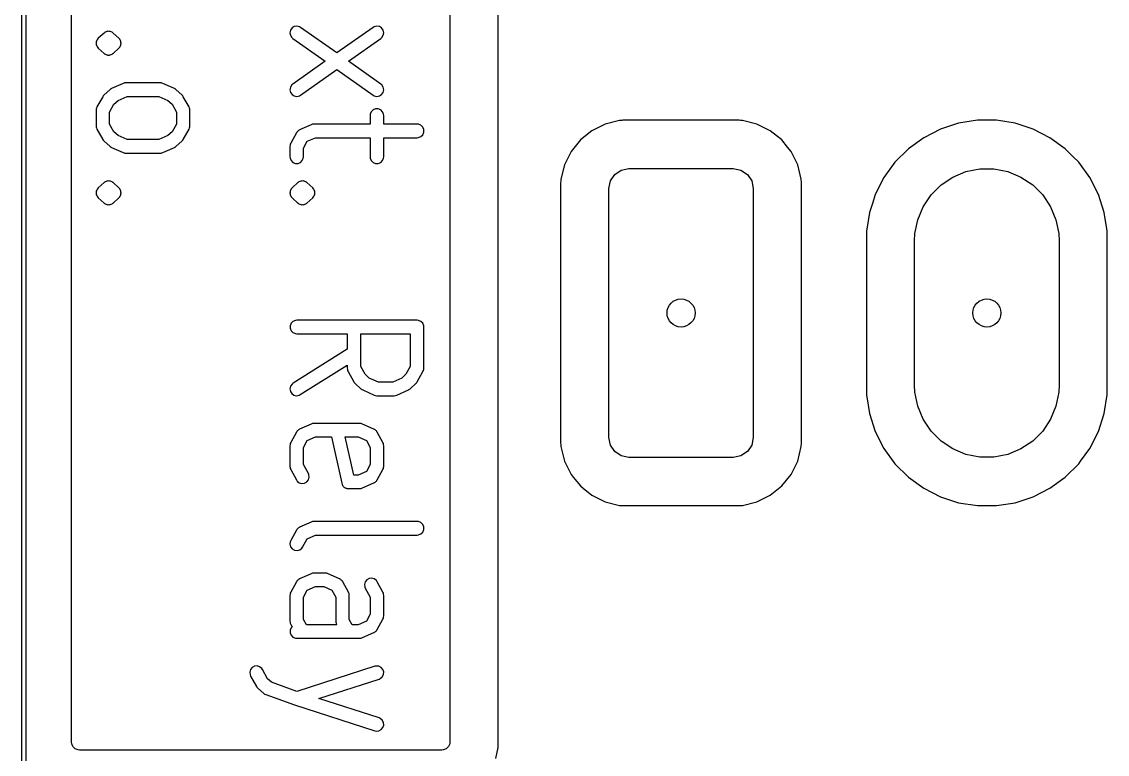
# Model space of a CAD drawing. Extents: x 70.6 to 149.6, y -117.6 to -52.5.
# Drawn here: x 70.56 to 84.09, y -99.55 to -90.42 of the extents above; entities that cross this region are included whole.
import ezdxf

# ---------------------------------------------------------------- set-up
doc = ezdxf.new("R2010")
doc.units = 0
doc.layers.add('BLACK', color=7, linetype='CONTINUOUS')

msp = doc.modelspace()

# ---------------------------------------------------------------- linework, layer by layer
at = {"layer": 'BLACK', "linetype": 'CONTINUOUS'}
for p, q in [((70.56334, -117.55117), (70.56334, -52.55117)), ((70.61334, -52.57617), (70.61334, -117.52617)), ((76.498341, -92.427216), (76.498341, -89.070605)), ((71.184805, -99.39734), (71.184805, -89.139598)), ((75.897841, -89.139598), (75.897841, -99.39734)), ((73.959052, -90.482958), (73.931205, -90.500517)), ((73.9915, -90.477392), (73.959052, -90.482958)), ((74.023608, -90.484666), (73.9915, -90.477392)), ((74.037984, -90.492846), (74.023608, -90.484666)), ((74.954929, -90.484666), (74.940553, -90.492846)), ((74.987036, -90.477392), (74.954929, -90.484666)), ((75.019484, -90.482958), (74.987036, -90.477392)), ((75.047331, -90.500517), (75.019484, -90.482958)), ((71.589337, -90.563306), (71.517908, -90.627593)), ((71.593945, -90.559912), (71.589337, -90.563306)), ((71.595283, -90.558427), (71.593945, -90.559912)), ((71.597217, -90.557503), (71.595283, -90.558427)), ((71.602657, -90.553499), (71.597217, -90.557503)), ((71.614072, -90.549459), (71.602657, -90.553499)), ((71.624994, -90.544248), (71.614072, -90.549459)), ((71.629468, -90.544012), (71.624994, -90.544248)), ((71.633693, -90.542518), (71.629468, -90.544012)), ((71.645781, -90.543154), (71.633693, -90.542518)), ((71.65787, -90.542518), (71.645781, -90.543154)), ((71.662093, -90.544012), (71.65787, -90.542518)), ((71.666569, -90.544248), (71.662093, -90.544012)), ((71.677495, -90.549462), (71.666569, -90.544248)), ((71.688906, -90.5535), (71.677495, -90.549462)), ((71.69434, -90.557501), (71.688906, -90.5535)), ((71.69628, -90.558427), (71.69434, -90.557501)), ((71.697621, -90.559917), (71.69628, -90.558427)), ((71.702225, -90.563307), (71.697621, -90.559917)), ((71.773653, -90.627593), (71.702225, -90.563307)), ((73.912197, -90.527397), (73.904923, -90.559505)), ((73.904923, -90.559505), (73.910489, -90.591953)), ((73.910489, -90.591953), (73.928048, -90.6198)), ((73.931205, -90.500517), (73.912197, -90.527397)), ((73.928048, -90.6198), (73.940552, -90.630628)), ((74.489268, -90.811968), (74.037984, -90.492846)), ((74.940553, -90.492846), (74.489268, -90.811968)), ((75.037984, -90.630628), (75.050488, -90.6198)), ((75.066339, -90.527397), (75.047331, -90.500517)), ((75.050488, -90.6198), (75.068047, -90.591952)), ((75.073613, -90.559505), (75.066339, -90.527397)), ((75.068047, -90.591952), (75.073613, -90.559505)), ((71.491598, -90.6761), (71.490848, -90.67822)), ((71.490848, -90.67822), (71.491484, -90.690308)), ((71.491484, -90.690308), (71.490848, -90.702396)), ((71.490848, -90.702396), (71.491598, -90.704515)), ((71.492459, -90.671766), (71.491598, -90.673847)), ((71.491598, -90.673847), (71.491598, -90.6761)), ((71.491598, -90.704515), (71.491598, -90.706769)), ((71.491598, -90.706769), (71.492459, -90.708849)), ((71.492578, -90.669521), (71.492459, -90.671766)), ((71.492459, -90.708849), (71.492578, -90.711095)), ((71.497792, -90.658593), (71.492578, -90.669521)), ((71.492578, -90.711095), (71.497792, -90.722022)), ((71.50183, -90.647184), (71.497792, -90.658593)), ((71.497792, -90.722022), (71.50183, -90.733432)), ((71.503335, -90.64551), (71.50183, -90.647184)), ((71.50183, -90.733432), (71.503335, -90.735105)), ((71.504197, -90.643432), (71.503335, -90.64551)), ((71.503335, -90.735105), (71.504197, -90.737184)), ((71.505786, -90.641842), (71.504197, -90.643432)), ((71.504197, -90.737184), (71.505786, -90.738773)), ((71.506757, -90.639809), (71.505786, -90.641842)), ((71.505786, -90.738773), (71.506757, -90.740807)), ((71.517908, -90.627593), (71.506757, -90.639809)), ((71.506757, -90.740807), (71.517908, -90.753023)), ((71.517908, -90.753023), (71.589337, -90.81731)), ((71.702225, -90.817309), (71.773653, -90.753023)), ((71.784804, -90.63981), (71.773653, -90.627593)), ((71.773653, -90.753023), (71.784804, -90.740806)), ((71.785773, -90.641841), (71.784804, -90.63981)), ((71.784804, -90.740806), (71.785773, -90.738774)), ((71.787364, -90.643432), (71.785773, -90.641841)), ((71.785773, -90.738774), (71.787364, -90.737184)), ((71.788224, -90.645509), (71.787364, -90.643432)), ((71.787364, -90.737184), (71.788224, -90.735106)), ((71.789731, -90.647183), (71.788224, -90.645509)), ((71.788224, -90.735106), (71.789731, -90.733433)), ((71.79377, -90.658597), (71.789731, -90.647183)), ((71.789731, -90.733433), (71.79377, -90.722018)), ((71.798983, -90.669521), (71.79377, -90.658597)), ((71.79377, -90.722018), (71.798983, -90.711095)), ((71.799101, -90.671766), (71.798983, -90.669521)), ((71.798983, -90.711095), (71.799101, -90.708849)), ((71.799963, -90.673847), (71.799101, -90.671766)), ((71.799101, -90.708849), (71.799963, -90.706769)), ((71.799963, -90.676099), (71.799963, -90.673847)), ((71.800713, -90.678219), (71.799963, -90.676099)), ((71.799963, -90.704516), (71.800713, -90.702397)), ((71.799963, -90.706769), (71.799963, -90.704516)), ((71.800076, -90.690308), (71.800713, -90.678219)), ((71.800713, -90.702397), (71.800076, -90.690308)), ((73.940552, -90.630628), (74.34313, -90.915308)), ((74.635405, -90.915308), (75.037984, -90.630628)), ((71.589337, -90.81731), (71.593945, -90.820703)), ((71.593945, -90.820703), (71.595283, -90.822189)), ((71.595283, -90.822189), (71.597217, -90.823112)), ((71.597217, -90.823112), (71.602657, -90.827117)), ((71.602657, -90.827117), (71.614072, -90.831156)), ((71.614072, -90.831156), (71.624994, -90.836368)), ((71.624994, -90.836368), (71.629468, -90.836603)), ((71.629468, -90.836603), (71.633693, -90.838098)), ((71.633693, -90.838098), (71.645781, -90.837461)), ((71.645781, -90.837461), (71.65787, -90.838098)), ((71.65787, -90.838098), (71.662093, -90.836603)), ((71.662093, -90.836603), (71.666569, -90.836368)), ((71.666569, -90.836368), (71.677495, -90.831153)), ((71.677495, -90.831153), (71.688906, -90.827116)), ((71.688906, -90.827116), (71.69434, -90.823114)), ((71.69434, -90.823114), (71.69628, -90.822189)), ((71.69628, -90.822189), (71.697621, -90.820698)), ((71.697621, -90.820698), (71.702225, -90.817309)), ((74.34313, -90.915308), (73.940552, -91.199989)), ((74.037984, -91.337771), (74.489268, -91.018648)), ((74.489268, -91.018648), (74.940553, -91.337771)), ((75.037984, -91.199989), (74.635405, -90.915308)), ((71.660765, -91.27045), (71.589337, -91.334736)), ((71.666727, -91.266059), (71.660765, -91.27045)), ((71.668238, -91.264455), (71.666727, -91.266059)), ((71.67127, -91.262714), (71.668238, -91.264455)), ((71.674084, -91.260643), (71.67127, -91.262714)), ((71.676161, -91.259908), (71.674084, -91.260643)), ((71.682584, -91.256222), (71.676161, -91.259908)), ((71.825441, -91.191936), (71.682584, -91.256222)), ((71.841118, -91.186659), (71.825441, -91.191936)), ((71.842409, -91.18662), (71.841118, -91.186659)), ((71.843605, -91.186125), (71.842409, -91.18662)), ((71.860066, -91.184504), (71.843605, -91.186125)), ((72.288638, -91.184504), (71.860066, -91.184504)), ((72.305099, -91.186125), (72.288638, -91.184504)), ((72.306294, -91.18662), (72.305099, -91.186125)), ((72.307586, -91.186659), (72.306294, -91.18662)), ((72.323263, -91.191936), (72.307586, -91.186659)), ((72.46612, -91.256222), (72.323263, -91.191936)), ((72.472542, -91.259908), (72.46612, -91.256222)), ((72.47462, -91.260643), (72.472542, -91.259908)), ((72.477433, -91.262714), (72.47462, -91.260643)), ((72.480466, -91.264455), (72.477433, -91.262714)), ((72.481976, -91.266059), (72.480466, -91.264455)), ((72.487939, -91.27045), (72.481976, -91.266059)), ((72.559367, -91.334736), (72.487939, -91.27045)), ((73.910489, -91.238664), (73.904923, -91.271112)), ((73.904923, -91.271112), (73.912197, -91.30322)), ((73.928048, -91.210817), (73.910489, -91.238664)), ((73.940552, -91.199989), (73.928048, -91.210817)), ((75.050488, -91.210817), (75.037984, -91.199989)), ((75.068047, -91.238665), (75.050488, -91.210817)), ((75.066339, -91.30322), (75.073613, -91.271112)), ((75.073613, -91.271112), (75.068047, -91.238665)), ((71.572024, -91.356475), (71.500595, -91.485046)), ((71.577238, -91.348938), (71.572024, -91.356475)), ((71.578186, -91.346953), (71.577238, -91.348938)), ((71.579946, -91.345023), (71.578186, -91.346953)), ((71.581435, -91.342873), (71.579946, -91.345023)), ((71.583159, -91.341503), (71.581435, -91.342873)), ((71.589337, -91.334736), (71.583159, -91.341503)), ((71.712697, -91.45074), (71.763854, -91.404698)), ((71.763854, -91.404698), (71.878176, -91.353254)), ((71.878176, -91.353254), (72.270528, -91.353254)), ((72.270528, -91.353254), (72.384849, -91.404698)), ((72.384849, -91.404698), (72.436007, -91.450741)), ((72.565541, -91.3415), (72.559367, -91.334736)), ((72.567269, -91.342872), (72.565541, -91.3415)), ((72.568759, -91.345026), (72.567269, -91.342872)), ((72.570518, -91.346953), (72.568759, -91.345026)), ((72.571464, -91.348936), (72.570518, -91.346953)), ((72.57668, -91.356475), (72.571464, -91.348936)), ((72.648109, -91.485045), (72.57668, -91.356475)), ((73.912197, -91.30322), (73.931205, -91.3301)), ((73.931205, -91.3301), (73.959052, -91.347659)), ((73.959052, -91.347659), (73.9915, -91.353225)), ((73.9915, -91.353225), (74.023608, -91.345951)), ((74.023608, -91.345951), (74.037984, -91.337771)), ((74.940553, -91.337771), (74.954929, -91.345951)), ((74.954929, -91.345951), (74.987036, -91.353225)), ((74.987036, -91.353225), (75.019484, -91.347659)), ((75.019484, -91.347659), (75.047331, -91.3301)), ((75.047331, -91.3301), (75.066339, -91.30322)), ((71.491598, -91.509561), (71.489977, -91.526022)), ((71.489977, -91.526022), (71.489977, -91.718879)), ((71.493461, -91.505061), (71.491598, -91.509561)), ((71.494018, -91.500222), (71.493461, -91.505061)), ((71.500595, -91.485046), (71.494018, -91.500222)), ((71.658727, -91.547885), (71.712697, -91.45074)), ((71.658727, -91.697015), (71.658727, -91.547885)), ((72.436007, -91.450741), (72.489977, -91.547885)), ((72.489977, -91.547885), (72.489977, -91.697015)), ((72.654686, -91.500222), (72.648109, -91.485045)), ((72.655241, -91.50506), (72.654686, -91.500222)), ((72.657106, -91.509561), (72.655241, -91.50506)), ((72.658727, -91.526022), (72.657106, -91.509561)), ((72.658727, -91.718879), (72.658727, -91.526022)), ((74.919113, -91.543432), (74.906514, -91.573847)), ((74.942392, -91.520153), (74.919113, -91.543432)), ((74.972807, -91.507554), (74.942392, -91.520153)), ((75.005729, -91.507554), (74.972807, -91.507554)), ((75.036144, -91.520153), (75.005729, -91.507554)), ((75.059423, -91.543432), (75.036144, -91.520153)), ((75.072022, -91.573847), (75.059423, -91.543432)), ((71.712696, -91.79416), (71.658727, -91.697015)), ((72.489977, -91.697015), (72.436007, -91.79416)), ((74.184606, -91.700945), (74.168929, -91.706222)), ((74.185897, -91.700906), (74.184606, -91.700945)), ((74.187093, -91.700411), (74.185897, -91.700906)), ((74.203554, -91.69879), (74.187093, -91.700411)), ((74.904893, -91.69879), (74.203554, -91.69879)), ((74.906514, -91.573847), (74.904893, -91.590308)), ((74.904893, -91.590308), (74.904893, -91.69879)), ((75.073643, -91.590308), (75.072022, -91.573847)), ((75.073643, -91.69879), (75.073643, -91.590308)), ((75.489268, -91.69879), (75.073643, -91.69879)), ((75.505729, -91.700411), (75.489268, -91.69879)), ((75.536144, -91.71301), (75.505729, -91.700411)), ((77.833318, -91.698133), (77.667588, -91.780326)), ((78.012846, -91.653486), (77.833318, -91.698133)), ((78.039109, -91.651705), (78.012846, -91.653486)), ((78.054386, -91.65067), (78.039109, -91.651705)), ((79.502294, -91.65067), (78.054386, -91.65067)), ((79.518306, -91.651755), (79.502294, -91.65067)), ((79.543833, -91.653486), (79.518306, -91.651755)), ((79.723361, -91.698133), (79.543833, -91.653486)), ((79.889091, -91.780326), (79.723361, -91.698133)), ((82.236972, -91.687617), (82.012348, -91.760602)), ((82.470248, -91.65067), (82.236972, -91.687617)), ((82.706432, -91.65067), (82.470248, -91.65067)), ((82.939708, -91.687617), (82.706432, -91.65067)), ((83.164332, -91.760602), (82.939708, -91.687617)), ((71.489977, -91.718879), (71.491598, -91.73534)), ((71.491598, -91.73534), (71.493462, -91.73984)), ((71.493462, -91.73984), (71.494018, -91.744678)), ((71.494018, -91.744678), (71.500595, -91.759855)), ((71.500595, -91.759855), (71.572024, -91.888427)), ((71.763853, -91.840202), (71.712696, -91.79416)), ((72.436007, -91.79416), (72.38485, -91.840202)), ((72.57668, -91.888427), (72.648109, -91.759855)), ((72.648109, -91.759855), (72.654686, -91.744679)), ((72.654686, -91.744679), (72.655241, -91.73984)), ((72.655241, -91.73984), (72.657106, -91.73534)), ((72.657106, -91.73534), (72.658727, -91.718879)), ((73.98694, -91.806475), (73.915511, -91.935046)), ((73.988696, -91.803935), (73.98694, -91.806475)), ((73.989161, -91.802712), (73.988696, -91.803935)), ((73.990604, -91.801178), (73.989161, -91.802712)), ((73.996351, -91.792873), (73.990604, -91.801178)), ((74.004549, -91.786365), (73.996351, -91.792873)), ((74.011726, -91.778741), (74.004549, -91.786365)), ((74.020486, -91.773713), (74.011726, -91.778741)), ((74.022136, -91.772404), (74.020486, -91.773713)), ((74.023395, -91.772044), (74.022136, -91.772404)), ((74.026072, -91.770508), (74.023395, -91.772044)), ((74.168929, -91.706222), (74.026072, -91.770508)), ((75.559423, -91.736289), (75.536144, -91.71301)), ((75.536144, -91.85332), (75.559423, -91.830041)), ((75.572022, -91.766704), (75.559423, -91.736289)), ((75.559423, -91.830041), (75.572022, -91.799626)), ((75.572022, -91.799626), (75.572022, -91.766704)), ((77.667588, -91.780326), (77.5234, -91.89623)), ((79.889094, -91.780328), (79.889091, -91.780326)), ((80.03328, -91.89623), (79.889093, -91.780328)), ((79.889093, -91.780328), (79.889094, -91.780328)), ((82.012342, -91.760605), (81.801905, -91.867828)), ((82.012348, -91.760602), (82.012342, -91.760604)), ((82.012342, -91.760604), (82.012342, -91.760605)), ((83.374773, -91.867827), (83.164332, -91.760602)), ((71.572024, -91.888427), (71.577238, -91.895963)), ((71.577238, -91.895963), (71.578186, -91.897949)), ((71.578186, -91.897949), (71.579946, -91.899878)), ((71.579946, -91.899878), (71.581435, -91.902029)), ((71.581435, -91.902029), (71.583159, -91.903398)), ((71.583159, -91.903398), (71.589337, -91.910166)), ((71.589337, -91.910166), (71.660765, -91.974452)), ((71.878175, -91.891647), (71.763853, -91.840202)), ((72.270528, -91.891647), (71.878175, -91.891647)), ((72.38485, -91.840202), (72.270528, -91.891647)), ((72.487939, -91.974452), (72.559367, -91.910166)), ((72.559367, -91.910166), (72.565544, -91.903398)), ((72.565544, -91.903398), (72.567269, -91.902029)), ((72.567269, -91.902029), (72.568757, -91.899878)), ((72.568757, -91.899878), (72.570518, -91.897949)), ((72.570518, -91.897949), (72.571465, -91.895963)), ((72.571465, -91.895963), (72.57668, -91.888427)), ((73.906514, -91.959561), (73.904893, -91.976022)), ((73.908377, -91.955061), (73.906514, -91.959561)), ((73.908934, -91.950222), (73.908377, -91.955061)), ((73.915511, -91.935046), (73.908934, -91.950222)), ((74.073643, -91.997885), (74.120856, -91.912903)), ((74.120856, -91.912903), (74.221664, -91.86754)), ((74.221664, -91.86754), (74.904893, -91.86754)), ((74.904893, -91.86754), (74.904893, -92.104594)), ((75.073643, -92.104594), (75.073643, -91.86754)), ((75.073643, -91.86754), (75.489268, -91.86754)), ((75.489268, -91.86754), (75.505729, -91.865919)), ((75.505729, -91.865919), (75.536144, -91.85332)), ((77.5234, -91.89623), (77.407496, -92.040418)), ((80.105955, -91.986641), (80.03328, -91.89623)), ((81.801905, -91.867828), (81.610839, -92.006646)), ((83.56585, -92.006653), (83.374773, -91.867827)), ((71.660765, -91.974452), (71.66673, -91.978844)), ((71.66673, -91.978844), (71.668239, -91.980447)), ((71.668239, -91.980447), (71.671267, -91.982185)), ((71.671267, -91.982185), (71.674084, -91.984259)), ((71.674084, -91.984259), (71.676161, -91.984994)), ((71.676161, -91.984994), (71.682585, -91.988681)), ((71.682585, -91.988681), (71.825442, -92.052966)), ((71.825442, -92.052966), (71.841118, -92.058242)), ((71.841118, -92.058242), (71.842409, -92.05828)), ((71.842409, -92.05828), (71.843605, -92.058776)), ((71.843605, -92.058776), (71.860066, -92.060397)), ((71.860066, -92.060397), (72.288638, -92.060397)), ((72.288638, -92.060397), (72.305099, -92.058776)), ((72.305099, -92.058776), (72.306294, -92.05828)), ((72.306294, -92.05828), (72.307586, -92.058242)), ((72.307586, -92.058242), (72.323262, -92.052966)), ((72.323262, -92.052966), (72.46612, -91.98868)), ((72.46612, -91.98868), (72.472542, -91.984993)), ((72.472542, -91.984993), (72.47462, -91.984259)), ((72.47462, -91.984259), (72.477433, -91.982187)), ((72.477433, -91.982187), (72.480466, -91.980447)), ((72.480466, -91.980447), (72.481977, -91.978841)), ((72.481977, -91.978841), (72.487939, -91.974452)), ((73.904893, -91.976022), (73.904893, -92.104594)), ((73.904893, -92.104594), (73.906514, -92.121055)), ((74.072022, -92.121055), (74.073643, -92.104594)), ((74.073643, -92.104594), (74.073643, -91.997885)), ((74.904893, -92.104594), (74.906514, -92.121055)), ((75.072022, -92.121055), (75.073643, -92.104594)), ((77.407496, -92.040418), (77.325303, -92.206148)), ((80.149183, -92.040418), (80.105955, -91.986641)), ((80.190279, -92.123283), (80.149183, -92.040418)), ((81.610828, -92.006655), (81.443825, -92.173658)), ((81.610839, -92.006646), (81.610828, -92.006655)), ((83.660365, -92.101168), (83.56585, -92.006653)), ((83.732857, -92.17366), (83.660365, -92.101168)), ((73.906514, -92.121055), (73.919113, -92.15147)), ((73.919113, -92.15147), (73.942392, -92.174749)), ((73.942392, -92.174749), (73.972807, -92.187348)), ((73.972807, -92.187348), (74.005729, -92.187348)), ((74.005729, -92.187348), (74.036144, -92.174749)), ((74.036144, -92.174749), (74.059423, -92.15147)), ((74.059423, -92.15147), (74.072022, -92.121055)), ((74.906514, -92.121055), (74.919113, -92.15147)), ((74.919113, -92.15147), (74.942392, -92.174749)), ((74.942392, -92.174749), (74.972807, -92.187348)), ((74.972807, -92.187348), (75.005729, -92.187348)), ((75.005729, -92.187348), (75.036144, -92.174749)), ((75.036144, -92.174749), (75.059423, -92.15147)), ((75.059423, -92.15147), (75.072022, -92.121055)), ((77.325303, -92.206148), (77.280656, -92.385676)), ((80.231377, -92.206149), (80.190279, -92.123283)), ((80.276023, -92.385675), (80.231377, -92.206149)), ((81.443816, -92.173669), (81.304998, -92.364735)), ((81.443825, -92.173658), (81.443816, -92.173669)), ((83.871683, -92.364737), (83.732857, -92.17366)), ((77.89737, -92.405499), (77.951563, -92.324393)), ((77.951563, -92.324393), (78.032669, -92.2702)), ((78.032669, -92.2702), (78.12834, -92.25117)), ((78.12834, -92.25117), (79.42834, -92.25117)), ((79.42834, -92.25117), (79.524011, -92.2702)), ((79.524011, -92.2702), (79.605117, -92.324393)), ((79.605117, -92.324393), (79.65931, -92.405499)), ((81.304998, -92.364735), (81.197775, -92.575172)), ((82.017386, -92.455461), (82.164083, -92.357441)), ((82.164083, -92.357441), (82.327084, -92.289924)), ((82.327084, -92.289924), (82.500125, -92.255504)), ((82.500125, -92.255504), (82.676555, -92.255504)), ((82.676555, -92.255504), (82.849596, -92.289924)), ((82.849596, -92.289924), (83.012597, -92.357441)), ((83.012597, -92.357441), (83.159294, -92.455461)), ((83.978908, -92.575178), (83.871683, -92.364737)), ((71.50183, -92.51147), (71.497792, -92.522879)), ((71.503335, -92.509796), (71.50183, -92.51147)), ((71.504197, -92.507718), (71.503335, -92.509796)), ((71.505786, -92.506128), (71.504197, -92.507718)), ((71.506757, -92.504095), (71.505786, -92.506128)), ((71.517908, -92.491879), (71.506757, -92.504095)), ((71.589337, -92.427592), (71.517908, -92.491879)), ((71.593945, -92.424198), (71.589337, -92.427592)), ((71.595283, -92.422713), (71.593945, -92.424198)), ((71.597217, -92.421789), (71.595283, -92.422713)), ((71.602657, -92.417785), (71.597217, -92.421789)), ((71.614072, -92.413745), (71.602657, -92.417785)), ((71.624994, -92.408534), (71.614072, -92.413745)), ((71.629468, -92.408298), (71.624994, -92.408534)), ((71.633693, -92.406804), (71.629468, -92.408298)), ((71.645781, -92.40744), (71.633693, -92.406804)), ((71.65787, -92.406804), (71.645781, -92.40744)), ((71.662093, -92.408298), (71.65787, -92.406804)), ((71.666569, -92.408534), (71.662093, -92.408298)), ((71.677495, -92.413748), (71.666569, -92.408534)), ((71.688906, -92.417786), (71.677495, -92.413748)), ((71.69434, -92.421787), (71.688906, -92.417786)), ((71.69628, -92.422713), (71.69434, -92.421787)), ((71.697621, -92.424203), (71.69628, -92.422713)), ((71.702225, -92.427593), (71.697621, -92.424203)), ((71.773653, -92.491879), (71.702225, -92.427593)), ((71.784804, -92.504096), (71.773653, -92.491879)), ((71.785773, -92.506127), (71.784804, -92.504096)), ((71.787364, -92.507718), (71.785773, -92.506127)), ((71.788224, -92.509795), (71.787364, -92.507718)), ((71.789731, -92.511469), (71.788224, -92.509795)), ((71.79377, -92.522883), (71.789731, -92.511469)), ((73.916746, -92.51147), (73.912708, -92.522879)), ((73.918251, -92.509796), (73.916746, -92.51147)), ((73.919113, -92.507718), (73.918251, -92.509796)), ((73.920702, -92.506128), (73.919113, -92.507718)), ((73.921673, -92.504095), (73.920702, -92.506128)), ((73.932824, -92.491879), (73.921673, -92.504095)), ((74.004253, -92.427592), (73.932824, -92.491879)), ((74.008861, -92.424198), (74.004253, -92.427592)), ((74.010199, -92.422713), (74.008861, -92.424198)), ((74.012133, -92.421789), (74.010199, -92.422713)), ((74.017573, -92.417785), (74.012133, -92.421789)), ((74.028988, -92.413745), (74.017573, -92.417785)), ((74.03991, -92.408534), (74.028988, -92.413745)), ((74.044384, -92.408298), (74.03991, -92.408534)), ((74.048609, -92.406804), (74.044384, -92.408298)), ((74.060697, -92.40744), (74.048609, -92.406804)), ((74.072786, -92.406804), (74.060697, -92.40744)), ((74.077009, -92.408298), (74.072786, -92.406804)), ((74.081485, -92.408534), (74.077009, -92.408298)), ((74.092411, -92.413748), (74.081485, -92.408534)), ((74.103822, -92.417786), (74.092411, -92.413748)), ((74.109256, -92.421787), (74.103822, -92.417786)), ((74.111196, -92.422713), (74.109256, -92.421787)), ((74.112537, -92.424203), (74.111196, -92.422713)), ((74.117141, -92.427593), (74.112537, -92.424203)), ((74.188569, -92.491879), (74.117141, -92.427593)), ((74.19972, -92.504096), (74.188569, -92.491879)), ((74.200689, -92.506127), (74.19972, -92.504096)), ((74.20228, -92.507718), (74.200689, -92.506127)), ((74.20314, -92.509795), (74.20228, -92.507718)), ((74.204647, -92.511469), (74.20314, -92.509795)), ((74.208686, -92.522883), (74.204647, -92.511469)), ((76.498341, -99.466333), (76.498341, -92.427216)), ((77.279162, -92.407717), (77.27784, -92.427216)), ((77.27784, -92.427216), (77.27784, -95.675124)), ((77.280656, -92.385676), (77.279162, -92.407717)), ((77.87834, -92.50117), (77.89737, -92.405499)), ((77.87834, -95.60117), (77.87834, -92.50117)), ((79.65931, -92.405499), (79.67834, -92.50117)), ((79.67834, -92.50117), (79.67834, -95.60117)), ((80.27884, -92.427216), (80.276023, -92.385675)), ((80.27884, -93.033078), (80.27884, -92.427216)), ((81.892631, -92.580216), (82.017386, -92.455461)), ((83.159294, -92.455461), (83.284049, -92.580216)), ((71.491598, -92.540386), (71.490848, -92.542506)), ((71.490848, -92.542506), (71.491484, -92.554594)), ((71.491484, -92.554594), (71.490848, -92.566682)), ((71.490848, -92.566682), (71.491598, -92.568801)), ((71.492459, -92.536052), (71.491598, -92.538133)), ((71.491598, -92.538133), (71.491598, -92.540386)), ((71.491598, -92.568801), (71.491598, -92.571055)), ((71.491598, -92.571055), (71.492459, -92.573135)), ((71.492578, -92.533807), (71.492459, -92.536052)), ((71.492459, -92.573135), (71.492578, -92.575381)), ((71.497792, -92.522879), (71.492578, -92.533807)), ((71.492578, -92.575381), (71.497792, -92.586308)), ((71.497792, -92.586308), (71.50183, -92.597718)), ((71.50183, -92.597718), (71.503335, -92.599391)), ((71.503335, -92.599391), (71.504197, -92.60147)), ((71.504197, -92.60147), (71.505786, -92.603059)), ((71.505786, -92.603059), (71.506757, -92.605093)), ((71.506757, -92.605093), (71.517908, -92.617309)), ((71.517908, -92.617309), (71.589337, -92.681596)), ((71.702225, -92.681595), (71.773653, -92.617309)), ((71.773653, -92.617309), (71.784804, -92.605092)), ((71.784804, -92.605092), (71.785773, -92.60306)), ((71.785773, -92.60306), (71.787364, -92.60147)), ((71.787364, -92.60147), (71.788224, -92.599392)), ((71.788224, -92.599392), (71.789731, -92.597719)), ((71.789731, -92.597719), (71.79377, -92.586304)), ((71.798983, -92.533807), (71.79377, -92.522883)), ((71.79377, -92.586304), (71.798983, -92.575381)), ((71.799101, -92.536052), (71.798983, -92.533807)), ((71.798983, -92.575381), (71.799101, -92.573135)), ((71.799963, -92.538133), (71.799101, -92.536052)), ((71.799101, -92.573135), (71.799963, -92.571055)), ((71.799963, -92.540385), (71.799963, -92.538133)), ((71.800713, -92.542505), (71.799963, -92.540385)), ((71.799963, -92.568802), (71.800713, -92.566683)), ((71.799963, -92.571055), (71.799963, -92.568802)), ((71.800076, -92.554594), (71.800713, -92.542505)), ((71.800713, -92.566683), (71.800076, -92.554594)), ((73.906514, -92.540386), (73.905764, -92.542506)), ((73.905764, -92.542506), (73.9064, -92.554594)), ((73.9064, -92.554594), (73.905764, -92.566682)), ((73.905764, -92.566682), (73.906514, -92.568801)), ((73.907375, -92.536052), (73.906514, -92.538133)), ((73.906514, -92.538133), (73.906514, -92.540386)), ((73.906514, -92.568801), (73.906514, -92.571055)), ((73.906514, -92.571055), (73.907375, -92.573135)), ((73.907494, -92.533807), (73.907375, -92.536052)), ((73.907375, -92.573135), (73.907494, -92.575381)), ((73.912708, -92.522879), (73.907494, -92.533807)), ((73.907494, -92.575381), (73.912708, -92.586308)), ((73.912708, -92.586308), (73.916746, -92.597718)), ((73.916746, -92.597718), (73.918251, -92.599391)), ((73.918251, -92.599391), (73.919113, -92.60147)), ((73.919113, -92.60147), (73.920702, -92.603059)), ((73.920702, -92.603059), (73.921673, -92.605093)), ((73.921673, -92.605093), (73.932824, -92.617309)), ((73.932824, -92.617309), (74.004253, -92.681596)), ((74.117141, -92.681595), (74.188569, -92.617309)), ((74.188569, -92.617309), (74.19972, -92.605092)), ((74.19972, -92.605092), (74.200689, -92.60306)), ((74.200689, -92.60306), (74.20228, -92.60147)), ((74.20228, -92.60147), (74.20314, -92.599392)), ((74.20314, -92.599392), (74.204647, -92.597719)), ((74.204647, -92.597719), (74.208686, -92.586304)), ((74.213899, -92.533807), (74.208686, -92.522883)), ((74.208686, -92.586304), (74.213899, -92.575381)), ((74.214017, -92.536052), (74.213899, -92.533807)), ((74.213899, -92.575381), (74.214017, -92.573135)), ((74.214879, -92.538133), (74.214017, -92.536052)), ((74.214017, -92.573135), (74.214879, -92.571055)), ((74.214879, -92.540385), (74.214879, -92.538133)), ((74.215629, -92.542505), (74.214879, -92.540385)), ((74.214879, -92.568802), (74.215629, -92.566683)), ((74.214879, -92.571055), (74.214879, -92.568802)), ((74.214992, -92.554594), (74.215629, -92.542505)), ((74.215629, -92.566683), (74.214992, -92.554594)), ((81.19777, -92.575184), (81.165661, -92.674005)), ((81.197775, -92.575172), (81.19777, -92.575184)), ((81.794611, -92.726913), (81.892631, -92.580216)), ((83.284049, -92.580216), (83.382069, -92.726913)), ((84.051893, -92.799802), (83.978908, -92.575178)), ((71.589337, -92.681596), (71.593945, -92.684989)), ((71.593945, -92.684989), (71.595283, -92.686475)), ((71.595283, -92.686475), (71.597217, -92.687398)), ((71.597217, -92.687398), (71.602657, -92.691403)), ((71.602657, -92.691403), (71.614072, -92.695442)), ((71.614072, -92.695442), (71.624994, -92.700654)), ((71.624994, -92.700654), (71.629468, -92.700889)), ((71.629468, -92.700889), (71.633693, -92.702384)), ((71.633693, -92.702384), (71.645781, -92.701747)), ((71.645781, -92.701747), (71.65787, -92.702384)), ((71.65787, -92.702384), (71.662093, -92.700889)), ((71.662093, -92.700889), (71.666569, -92.700654)), ((71.666569, -92.700654), (71.677495, -92.695439)), ((71.677495, -92.695439), (71.688906, -92.691402)), ((71.688906, -92.691402), (71.69434, -92.6874)), ((71.69434, -92.6874), (71.69628, -92.686475)), ((71.69628, -92.686475), (71.697621, -92.684984)), ((71.697621, -92.684984), (71.702225, -92.681595)), ((74.004253, -92.681596), (74.008861, -92.684989)), ((74.008861, -92.684989), (74.010199, -92.686475)), ((74.010199, -92.686475), (74.012133, -92.687398)), ((74.012133, -92.687398), (74.017573, -92.691403)), ((74.017573, -92.691403), (74.028988, -92.695442)), ((74.028988, -92.695442), (74.03991, -92.700654)), ((74.03991, -92.700654), (74.044384, -92.700889)), ((74.044384, -92.700889), (74.048609, -92.702384)), ((74.048609, -92.702384), (74.060697, -92.701747)), ((74.060697, -92.701747), (74.072786, -92.702384)), ((74.072786, -92.702384), (74.077009, -92.700889)), ((74.077009, -92.700889), (74.081485, -92.700654)), ((74.081485, -92.700654), (74.092411, -92.695439)), ((74.092411, -92.695439), (74.103822, -92.691402)), ((74.103822, -92.691402), (74.109256, -92.6874)), ((74.109256, -92.6874), (74.111196, -92.686475)), ((74.111196, -92.686475), (74.112537, -92.684984)), ((74.112537, -92.684984), (74.117141, -92.681595)), ((81.165661, -92.674005), (81.124787, -92.799802)), ((81.727094, -92.889914), (81.794611, -92.726913)), ((83.382069, -92.726913), (83.449586, -92.889914)), ((81.124787, -92.799802), (81.08784, -93.033078)), ((81.692674, -93.062955), (81.727094, -92.889914)), ((83.449586, -92.889914), (83.484006, -93.062955)), ((84.083786, -93.001171), (84.051893, -92.799802)), ((80.27884, -95.675124), (80.27884, -93.033078)), ((81.08784, -93.033078), (81.08784, -95.069262)), ((84.08884, -93.033078), (84.083786, -93.001171)), ((84.08884, -94.365251), (84.08884, -93.033078)), ((81.68834, -93.15117), (81.692674, -93.062955)), ((81.68834, -94.95117), (81.68834, -93.15117)), ((83.484006, -93.062955), (83.48834, -93.15117)), ((83.48834, -93.15117), (83.48834, -94.95117)), ((73.919113, -94.179146), (73.906514, -94.209561)), ((73.906514, -94.209561), (73.906514, -94.242483)), ((73.906514, -94.242483), (73.919113, -94.272898)), ((73.942392, -94.155867), (73.919113, -94.179146)), ((73.972807, -94.143268), (73.942392, -94.155867)), ((73.989268, -94.141647), (73.972807, -94.143268)), ((75.489268, -94.141647), (73.989268, -94.141647)), ((75.505729, -94.143268), (75.489268, -94.141647)), ((75.536144, -94.155867), (75.505729, -94.143268)), ((75.559423, -94.179146), (75.536144, -94.155867)), ((75.572022, -94.209561), (75.559423, -94.179146)), ((75.573643, -94.226022), (75.572022, -94.209561)), ((75.573643, -94.740308), (75.573643, -94.226022)), ((73.919113, -94.272898), (73.942392, -94.296177)), ((73.942392, -94.296177), (73.972807, -94.308776)), ((73.972807, -94.308776), (73.989268, -94.310397)), ((73.989268, -94.310397), (74.619179, -94.310397)), ((74.619179, -94.310397), (74.619179, -94.500883)), ((74.787929, -94.718444), (74.787929, -94.310397)), ((74.787929, -94.310397), (75.404893, -94.310397)), ((75.404893, -94.310397), (75.404893, -94.718444)), ((84.08884, -95.069262), (84.08884, -94.365251)), ((74.619179, -94.500883), (73.944293, -94.926062)), ((74.034243, -95.06884), (74.619179, -94.70033)), ((74.619179, -94.70033), (74.619179, -94.740308)), ((74.619179, -94.740308), (74.6208, -94.756769)), ((74.6208, -94.756769), (74.622664, -94.761269)), ((74.622664, -94.761269), (74.62322, -94.766107)), ((74.62322, -94.766107), (74.629797, -94.781284)), ((74.629797, -94.781284), (74.701225, -94.909855)), ((74.841897, -94.815588), (74.787929, -94.718444)), ((75.404893, -94.718444), (75.350923, -94.815588)), ((75.491596, -94.909855), (75.563025, -94.781285)), ((75.563025, -94.781285), (75.569602, -94.766108)), ((75.569602, -94.766108), (75.570157, -94.761269)), ((75.570157, -94.761269), (75.572022, -94.756769)), ((75.572022, -94.756769), (75.573643, -94.740308)), ((73.93123, -94.936208), (73.912211, -94.96308)), ((73.944293, -94.926062), (73.93123, -94.936208)), ((74.701225, -94.909855), (74.706438, -94.917389)), ((74.706438, -94.917389), (74.707387, -94.919378)), ((74.707387, -94.919378), (74.70915, -94.921309)), ((74.70915, -94.921309), (74.710636, -94.923457)), ((74.710636, -94.923457), (74.712358, -94.924824)), ((74.712358, -94.924824), (74.718538, -94.931594)), ((74.718538, -94.931594), (74.789967, -94.995881)), ((74.893056, -94.861631), (74.841897, -94.815588)), ((75.007378, -94.913076), (74.893056, -94.861631)), ((75.185444, -94.913076), (75.007378, -94.913076)), ((75.299765, -94.861631), (75.185444, -94.913076)), ((75.350923, -94.815588), (75.299765, -94.861631)), ((75.402855, -94.99588), (75.474283, -94.931594)), ((75.474283, -94.931594), (75.480457, -94.924829)), ((75.480457, -94.924829), (75.482185, -94.923458)), ((75.482185, -94.923458), (75.483675, -94.921303)), ((75.483675, -94.921303), (75.485434, -94.919377)), ((75.485434, -94.919377), (75.48638, -94.917393)), ((75.48638, -94.917393), (75.491596, -94.909855)), ((73.912211, -94.96308), (73.904924, -94.995185)), ((73.904924, -94.995185), (73.910476, -95.027634)), ((73.910476, -95.027634), (73.928025, -95.055489)), ((73.928025, -95.055489), (73.954897, -95.074508)), ((73.954897, -95.074508), (73.987002, -95.081795)), ((73.987002, -95.081795), (74.019451, -95.076243)), ((74.019451, -95.076243), (74.034243, -95.06884)), ((74.789967, -94.995881), (74.795931, -95.000272)), ((74.795931, -95.000272), (74.79744, -95.001875)), ((74.79744, -95.001875), (74.800469, -95.003613)), ((74.800469, -95.003613), (74.803287, -95.005688)), ((74.803287, -95.005688), (74.805365, -95.006423)), ((74.805365, -95.006423), (74.811786, -95.010108)), ((74.811786, -95.010108), (74.954643, -95.074394)), ((74.954643, -95.074394), (74.97032, -95.079671)), ((74.97032, -95.079671), (74.971611, -95.079709)), ((74.971611, -95.079709), (74.972807, -95.080205)), ((74.972807, -95.080205), (74.989268, -95.081826)), ((74.989268, -95.081826), (75.203554, -95.081826)), ((75.203554, -95.081826), (75.220015, -95.080205)), ((75.220015, -95.080205), (75.22121, -95.079709)), ((75.22121, -95.079709), (75.222502, -95.079671)), ((75.222502, -95.079671), (75.238179, -95.074394)), ((75.238179, -95.074394), (75.381036, -95.010108)), ((75.381036, -95.010108), (75.387458, -95.006421)), ((75.387458, -95.006421), (75.389536, -95.005687)), ((75.389536, -95.005687), (75.392349, -95.003615)), ((75.392349, -95.003615), (75.395382, -95.001875)), ((75.395382, -95.001875), (75.396892, -95.00027)), ((75.396892, -95.00027), (75.402855, -94.99588)), ((81.08784, -95.069262), (81.124787, -95.302538)), ((81.692674, -95.039385), (81.68834, -94.95117)), ((81.727094, -95.212426), (81.692674, -95.039385)), ((83.484006, -95.039385), (83.449586, -95.212426)), ((83.48834, -94.95117), (83.484006, -95.039385)), ((84.051893, -95.302538), (84.08884, -95.069262)), ((81.794611, -95.375427), (81.727094, -95.212426)), ((83.449586, -95.212426), (83.382069, -95.375427)), ((81.124787, -95.302538), (81.197772, -95.527162)), ((83.978908, -95.527162), (84.051893, -95.302538)), ((74.168929, -95.434793), (74.026072, -95.499079)), ((74.184606, -95.429516), (74.168929, -95.434793)), ((74.185897, -95.429477), (74.184606, -95.429516)), ((74.187093, -95.428982), (74.185897, -95.429477)), ((74.203554, -95.427361), (74.187093, -95.428982)), ((74.774982, -95.427361), (74.203554, -95.427361)), ((74.791443, -95.428982), (74.774982, -95.427361)), ((74.792638, -95.429477), (74.791443, -95.428982)), ((74.79393, -95.429516), (74.792638, -95.429477)), ((74.809607, -95.434793), (74.79393, -95.429516)), ((74.952464, -95.499079), (74.809607, -95.434793)), ((81.892631, -95.522124), (81.794611, -95.375427)), ((83.382069, -95.375427), (83.284049, -95.522124)), ((73.98694, -95.535046), (73.915511, -95.663618)), ((73.988696, -95.532506), (73.98694, -95.535046)), ((73.989161, -95.531283), (73.988696, -95.532506)), ((73.990604, -95.529749), (73.989161, -95.531283)), ((73.996351, -95.521444), (73.990604, -95.529749)), ((74.00455, -95.514935), (73.996351, -95.521444)), ((74.011726, -95.507312), (74.00455, -95.514935)), ((74.020483, -95.502286), (74.011726, -95.507312)), ((74.022135, -95.500975), (74.020483, -95.502286)), ((74.023395, -95.500614), (74.022135, -95.500975)), ((74.026072, -95.499079), (74.023395, -95.500614)), ((74.120855, -95.641474), (74.221664, -95.596111)), ((74.221664, -95.596111), (74.421585, -95.596111)), ((74.421585, -95.596111), (74.549759, -96.172898)), ((74.699808, -96.070219), (74.594451, -95.596111)), ((74.594451, -95.596111), (74.756872, -95.596111)), ((74.756872, -95.596111), (74.85768, -95.641474)), ((74.95514, -95.500615), (74.952464, -95.499079)), ((74.9564, -95.500975), (74.95514, -95.500615)), ((74.958049, -95.502284), (74.9564, -95.500975)), ((74.96681, -95.507312), (74.958049, -95.502284)), ((74.973986, -95.514936), (74.96681, -95.507312)), ((74.982185, -95.521444), (74.973986, -95.514936)), ((74.987931, -95.529749), (74.982185, -95.521444)), ((74.989375, -95.531283), (74.987931, -95.529749)), ((74.989839, -95.532506), (74.989375, -95.531283)), ((74.991596, -95.535046), (74.989839, -95.532506)), ((75.063025, -95.663618), (74.991596, -95.535046)), ((77.89737, -95.696841), (77.87834, -95.60117)), ((79.67834, -95.60117), (79.65931, -95.696841)), ((81.197772, -95.527162), (81.304997, -95.737603)), ((82.017386, -95.646879), (81.892631, -95.522124)), ((83.284049, -95.522124), (83.159294, -95.646879)), ((83.871683, -95.737603), (83.978908, -95.527162)), ((73.906514, -95.688133), (73.904893, -95.704594)), ((73.904893, -95.704594), (73.904893, -95.961736)), ((73.908378, -95.683632), (73.906514, -95.688133)), ((73.908934, -95.678795), (73.908378, -95.683632)), ((73.915511, -95.663618), (73.908934, -95.678795)), ((74.073643, -95.726457), (74.120855, -95.641474)), ((74.073643, -95.939872), (74.073643, -95.726457)), ((74.85768, -95.641474), (74.904893, -95.726457)), ((74.904893, -95.726457), (74.904893, -95.939872)), ((75.069602, -95.678794), (75.063025, -95.663618)), ((75.070157, -95.683632), (75.069602, -95.678794)), ((75.072022, -95.688133), (75.070157, -95.683632)), ((75.073643, -95.704594), (75.072022, -95.688133)), ((75.073643, -95.961736), (75.073643, -95.704594)), ((77.27784, -95.675124), (77.278925, -95.691136)), ((77.278925, -95.691136), (77.280656, -95.716663)), ((77.280656, -95.716663), (77.325303, -95.896191)), ((77.951563, -95.777947), (77.89737, -95.696841)), ((79.65931, -95.696841), (79.605117, -95.777947)), ((80.231377, -95.896191), (80.276023, -95.716665)), ((80.276023, -95.716665), (80.27884, -95.675124)), ((81.304997, -95.737603), (81.443823, -95.92868)), ((82.164083, -95.744899), (82.017386, -95.646879)), ((82.327084, -95.812416), (82.164083, -95.744899)), ((83.012597, -95.744899), (82.849596, -95.812416)), ((83.159294, -95.646879), (83.012597, -95.744899)), ((83.756911, -95.895572), (83.871683, -95.737603)), ((78.032669, -95.83214), (77.951563, -95.777947)), ((78.12834, -95.85117), (78.032669, -95.83214)), ((79.42834, -95.85117), (78.12834, -95.85117)), ((79.524011, -95.83214), (79.42834, -95.85117)), ((79.605117, -95.777947), (79.524011, -95.83214)), ((82.500125, -95.846836), (82.327084, -95.812416)), ((82.676555, -95.846836), (82.500125, -95.846836)), ((82.849596, -95.812416), (82.676555, -95.846836)), ((83.732857, -95.92868), (83.756911, -95.895572)), ((73.904893, -95.961736), (73.906514, -95.978197)), ((73.906514, -95.978197), (73.908378, -95.982697)), ((73.908378, -95.982697), (73.908934, -95.987535)), ((73.908934, -95.987535), (73.915511, -96.002712)), ((73.915511, -96.002712), (73.98694, -96.131284)), ((74.134454, -96.049332), (74.073643, -95.939872)), ((74.85768, -96.024855), (74.756872, -96.070219)), ((74.904893, -95.939872), (74.85768, -96.024855)), ((74.991596, -96.131284), (75.063025, -96.002712)), ((75.063025, -96.002712), (75.069602, -95.987536)), ((75.069602, -95.987536), (75.070157, -95.982697)), ((75.070157, -95.982697), (75.072022, -95.978197)), ((75.072022, -95.978197), (75.073643, -95.961736)), ((77.325303, -95.896191), (77.407496, -96.061921)), ((80.149182, -96.061923), (80.231377, -95.896191)), ((81.443823, -95.92868), (81.61083, -96.095687)), ((83.56585, -96.095687), (83.732857, -95.92868)), ((73.98694, -96.131284), (73.996351, -96.144886)), ((73.996351, -96.144886), (74.022135, -96.165355)), ((74.022135, -96.165355), (74.05379, -96.174399)), ((74.086496, -96.170642), (74.115275, -96.154654)), ((74.115275, -96.154654), (74.135744, -96.128869)), ((74.141031, -96.064508), (74.134454, -96.049332)), ((74.135744, -96.128869), (74.144788, -96.097215)), ((74.144788, -96.097215), (74.141031, -96.064508)), ((74.756872, -96.070219), (74.699808, -96.070219)), ((74.952464, -96.167251), (74.95514, -96.165714)), ((74.95514, -96.165714), (74.9564, -96.165355)), ((74.9564, -96.165355), (74.958049, -96.164045)), ((74.958049, -96.164045), (74.96681, -96.159018)), ((74.96681, -96.159018), (74.973986, -96.151393)), ((74.973986, -96.151393), (74.982185, -96.144886)), ((74.982185, -96.144886), (74.987931, -96.13658)), ((74.987931, -96.13658), (74.989375, -96.135047)), ((74.989375, -96.135047), (74.989839, -96.133823)), ((74.989839, -96.133823), (74.991596, -96.131284)), ((77.407496, -96.061921), (77.434643, -96.095693)), ((77.434643, -96.095693), (77.5234, -96.20611)), ((80.03328, -96.20611), (80.149182, -96.061923)), ((81.61083, -96.095687), (81.801907, -96.234513)), ((83.374773, -96.234513), (83.56585, -96.095687)), ((74.05379, -96.174399), (74.086496, -96.170642)), ((74.549759, -96.172898), (74.554913, -96.188615)), ((74.554913, -96.188615), (74.559147, -96.194656)), ((74.559147, -96.194656), (74.56197, -96.20147)), ((74.56197, -96.20147), (74.568502, -96.208002)), ((74.568502, -96.208002), (74.573809, -96.215573)), ((74.573809, -96.215573), (74.580035, -96.219535)), ((74.580035, -96.219535), (74.585249, -96.224749)), ((74.585249, -96.224749), (74.593784, -96.228284)), ((74.593784, -96.228284), (74.601584, -96.233248)), ((74.601584, -96.233248), (74.60885, -96.234525)), ((74.60885, -96.234525), (74.615664, -96.237348)), ((74.615664, -96.237348), (74.632125, -96.238969)), ((74.632125, -96.238969), (74.774982, -96.238969)), ((74.774982, -96.238969), (74.791443, -96.237348)), ((74.791443, -96.237348), (74.792638, -96.236852)), ((74.792638, -96.236852), (74.79393, -96.236814)), ((74.79393, -96.236814), (74.809607, -96.231537)), ((74.809607, -96.231537), (74.952464, -96.167251)), ((77.5234, -96.20611), (77.558735, -96.234513)), ((77.558735, -96.234513), (77.667588, -96.322013)), ((79.889093, -96.322012), (80.03328, -96.20611)), ((81.801907, -96.234513), (82.012348, -96.341738)), ((83.164332, -96.341738), (83.374773, -96.234513)), ((77.667588, -96.322013), (77.707361, -96.341738)), ((77.707361, -96.341738), (77.833319, -96.404207)), ((77.833319, -96.404207), (78.012845, -96.448853)), ((79.543835, -96.448853), (79.723361, -96.404207)), ((79.723361, -96.404207), (79.889093, -96.322012)), ((82.012348, -96.341738), (82.236972, -96.414723)), ((82.236972, -96.414723), (82.470248, -96.45167)), ((82.706432, -96.45167), (82.939708, -96.414723)), ((82.939708, -96.414723), (83.164332, -96.341738)), ((78.012845, -96.448853), (78.054386, -96.45167)), ((78.054386, -96.45167), (78.054394, -96.45167)), ((78.054394, -96.45167), (79.502286, -96.45167)), ((79.502286, -96.45167), (79.502294, -96.45167)), ((79.502294, -96.45167), (79.543835, -96.448853)), ((82.470248, -96.45167), (82.470253, -96.45167)), ((82.470253, -96.45167), (82.706427, -96.45167)), ((82.706427, -96.45167), (82.706432, -96.45167)), ((74.168929, -96.656222), (74.026072, -96.720508)), ((74.184606, -96.650945), (74.168929, -96.656222)), ((74.185897, -96.650906), (74.184606, -96.650945)), ((74.187093, -96.650411), (74.185897, -96.650906)), ((74.203554, -96.64879), (74.187093, -96.650411)), ((75.489268, -96.64879), (74.203554, -96.64879)), ((75.505729, -96.650411), (75.489268, -96.64879)), ((75.536144, -96.66301), (75.505729, -96.650411)), ((75.559423, -96.686289), (75.536144, -96.66301)), ((75.572022, -96.716704), (75.559423, -96.686289)), ((73.98694, -96.756475), (73.915511, -96.885046)), ((73.988696, -96.753935), (73.98694, -96.756475)), ((73.989161, -96.752712), (73.988696, -96.753935)), ((73.990604, -96.751178), (73.989161, -96.752712)), ((73.996351, -96.742873), (73.990604, -96.751178)), ((74.004549, -96.736365), (73.996351, -96.742873)), ((74.011726, -96.728741), (74.004549, -96.736365)), ((74.020486, -96.723713), (74.011726, -96.728741)), ((74.022136, -96.722404), (74.020486, -96.723713)), ((74.023395, -96.722044), (74.022136, -96.722404)), ((74.026072, -96.720508), (74.023395, -96.722044)), ((74.120856, -96.862903), (74.221664, -96.81754)), ((74.221664, -96.81754), (75.489268, -96.81754)), ((75.489268, -96.81754), (75.505729, -96.815919)), ((75.505729, -96.815919), (75.536144, -96.80332)), ((75.536144, -96.80332), (75.559423, -96.780041)), ((75.559423, -96.780041), (75.572022, -96.749626)), ((75.572022, -96.749626), (75.572022, -96.716704)), ((73.908934, -96.900222), (73.905176, -96.932928)), ((73.905176, -96.932928), (73.914221, -96.964583)), ((73.915511, -96.885046), (73.908934, -96.900222)), ((73.914221, -96.964583), (73.934689, -96.990368)), ((74.053614, -96.980601), (74.063025, -96.966998)), ((74.063025, -96.966998), (74.120856, -96.862903)), ((73.934689, -96.990368), (73.963468, -97.006356)), ((73.963468, -97.006356), (73.996174, -97.010114)), ((73.996174, -97.010114), (74.027829, -97.001069)), ((74.027829, -97.001069), (74.053614, -96.980601)), ((74.00455, -97.379221), (73.996351, -97.38573)), ((74.011726, -97.371598), (74.00455, -97.379221)), ((74.020483, -97.366572), (74.011726, -97.371598)), ((74.022135, -97.365261), (74.020483, -97.366572)), ((74.023395, -97.3649), (74.022135, -97.365261)), ((74.026072, -97.363365), (74.023395, -97.3649)), ((74.168929, -97.299079), (74.026072, -97.363365)), ((74.184606, -97.293802), (74.168929, -97.299079)), ((74.185897, -97.293763), (74.184606, -97.293802)), ((74.187093, -97.293268), (74.185897, -97.293763)), ((74.203554, -97.291647), (74.187093, -97.293268)), ((74.346411, -97.291647), (74.203554, -97.291647)), ((74.362872, -97.293268), (74.346411, -97.291647)), ((74.364067, -97.293763), (74.362872, -97.293268)), ((74.365359, -97.293802), (74.364067, -97.293763)), ((74.381036, -97.299079), (74.365359, -97.293802)), ((74.523893, -97.363365), (74.381036, -97.299079)), ((74.526569, -97.364901), (74.523893, -97.363365)), ((74.527829, -97.365261), (74.526569, -97.364901)), ((74.529478, -97.36657), (74.527829, -97.365261)), ((74.538239, -97.371598), (74.529478, -97.36657)), ((74.545415, -97.379222), (74.538239, -97.371598)), ((74.553614, -97.38573), (74.545415, -97.379222)), ((74.863261, -97.375962), (74.842792, -97.401747)), ((74.89204, -97.359974), (74.863261, -97.375962)), ((74.924746, -97.356216), (74.89204, -97.359974)), ((74.9564, -97.365261), (74.924746, -97.356216)), ((74.982185, -97.38573), (74.9564, -97.365261)), ((73.98694, -97.399332), (73.915511, -97.527904)), ((73.988696, -97.396792), (73.98694, -97.399332)), ((73.989161, -97.395569), (73.988696, -97.396792)), ((73.990604, -97.394035), (73.989161, -97.395569)), ((73.996351, -97.38573), (73.990604, -97.394035)), ((74.073643, -97.590743), (74.120855, -97.50576)), ((74.120855, -97.50576), (74.221664, -97.460397)), ((74.221664, -97.460397), (74.328301, -97.460397)), ((74.328301, -97.460397), (74.429109, -97.50576)), ((74.429109, -97.50576), (74.476322, -97.590743)), ((74.55936, -97.394035), (74.553614, -97.38573)), ((74.560804, -97.395569), (74.55936, -97.394035)), ((74.561268, -97.396792), (74.560804, -97.395569)), ((74.563025, -97.399332), (74.561268, -97.396792)), ((74.634454, -97.527904), (74.563025, -97.399332)), ((74.842792, -97.401747), (74.833747, -97.433401)), ((74.833747, -97.433401), (74.837505, -97.466107)), ((74.837505, -97.466107), (74.844082, -97.481284)), ((74.844082, -97.481284), (74.904893, -97.590743)), ((74.991596, -97.399332), (74.982185, -97.38573)), ((75.063025, -97.527904), (74.991596, -97.399332)), ((73.906514, -97.552419), (73.904893, -97.56888)), ((73.904893, -97.56888), (73.904893, -97.890308)), ((73.908378, -97.547918), (73.906514, -97.552419)), ((73.908934, -97.543081), (73.908378, -97.547918)), ((73.915511, -97.527904), (73.908934, -97.543081)), ((74.073643, -97.868444), (74.073643, -97.590743)), ((74.476322, -97.590743), (74.476322, -97.890308)), ((74.641031, -97.54308), (74.634454, -97.527904)), ((74.641586, -97.547918), (74.641031, -97.54308)), ((74.643451, -97.552419), (74.641586, -97.547918)), ((74.645072, -97.56888), (74.643451, -97.552419)), ((74.645072, -97.868444), (74.645072, -97.56888)), ((74.904893, -97.590743), (74.904893, -97.804158)), ((75.069602, -97.54308), (75.063025, -97.527904)), ((75.070157, -97.547918), (75.069602, -97.54308)), ((75.072022, -97.552419), (75.070157, -97.547918)), ((75.073643, -97.56888), (75.072022, -97.552419)), ((75.073643, -97.826022), (75.073643, -97.56888)), ((73.904893, -97.890308), (73.906514, -97.906769)), ((73.906514, -97.906769), (73.908378, -97.911269)), ((73.908378, -97.911269), (73.908934, -97.916107)), ((73.908934, -97.916107), (73.915511, -97.931284)), ((74.110343, -97.934505), (74.073643, -97.868444)), ((74.476322, -97.890308), (74.477943, -97.906769)), ((74.477943, -97.906769), (74.479807, -97.911269)), ((74.479807, -97.911269), (74.480363, -97.916107)), ((74.480363, -97.916107), (74.48694, -97.931284)), ((74.681771, -97.934505), (74.645072, -97.868444)), ((74.85768, -97.889141), (74.756872, -97.934505)), ((74.904893, -97.804158), (74.85768, -97.889141)), ((74.991596, -97.99557), (75.063025, -97.866998)), ((75.063025, -97.866998), (75.069602, -97.851822)), ((75.069602, -97.851822), (75.070157, -97.846983)), ((75.070157, -97.846983), (75.072022, -97.842483)), ((75.072022, -97.842483), (75.073643, -97.826022)), ((73.919113, -97.972004), (73.906514, -98.002419)), ((73.906514, -98.002419), (73.906514, -98.035341)), ((73.906514, -98.035341), (73.919113, -98.065756)), ((73.915511, -97.931284), (73.93134, -97.959776)), ((73.93134, -97.959776), (73.919113, -97.972004)), ((74.488729, -97.934505), (74.110343, -97.934505)), ((74.48694, -97.931284), (74.488729, -97.934505)), ((74.756872, -97.934505), (74.681771, -97.934505)), ((74.809607, -98.095823), (74.952464, -98.031537)), ((74.952464, -98.031537), (74.95514, -98.03)), ((74.95514, -98.03), (74.9564, -98.029641)), ((74.9564, -98.029641), (74.958049, -98.028331)), ((74.958049, -98.028331), (74.96681, -98.023304)), ((74.96681, -98.023304), (74.973986, -98.015679)), ((74.973986, -98.015679), (74.982185, -98.009172)), ((74.982185, -98.009172), (74.987931, -98.000866)), ((74.987931, -98.000866), (74.989375, -97.999333)), ((74.989375, -97.999333), (74.989839, -97.998109)), ((74.989839, -97.998109), (74.991596, -97.99557)), ((73.919113, -98.065756), (73.942392, -98.089035)), ((73.942392, -98.089035), (73.972807, -98.101634)), ((73.972807, -98.101634), (73.989268, -98.103255)), ((73.989268, -98.103255), (74.774982, -98.103255)), ((74.774982, -98.103255), (74.791443, -98.101634)), ((74.791443, -98.101634), (74.792638, -98.101138)), ((74.792638, -98.101138), (74.79393, -98.1011)), ((74.79393, -98.1011), (74.809607, -98.095823)), ((73.463468, -98.452832), (73.434689, -98.46882)), ((73.496174, -98.449074), (73.463468, -98.452832)), ((73.527829, -98.458119), (73.496174, -98.449074)), ((73.553614, -98.478587), (73.527829, -98.458119)), ((74.963448, -98.452839), (73.990808, -98.765473)), ((74.979615, -98.449345), (74.963448, -98.452839)), ((75.012427, -98.452032), (74.979615, -98.449345)), ((75.041713, -98.467071), (75.012427, -98.452032)), ((73.414221, -98.494605), (73.405176, -98.52626)), ((73.405176, -98.52626), (73.408934, -98.558966)), ((73.408934, -98.558966), (73.415511, -98.574142)), ((73.434689, -98.46882), (73.414221, -98.494605)), ((73.415511, -98.574142), (73.48694, -98.702713)), ((73.563025, -98.49219), (73.553614, -98.478587)), ((73.627613, -98.608447), (73.563025, -98.49219)), ((75.030262, -98.606913), (75.055363, -98.585611)), ((75.063015, -98.492171), (75.041713, -98.467071)), ((75.055363, -98.585611), (75.070402, -98.556325)), ((75.073089, -98.523514), (75.063015, -98.492171)), ((75.070402, -98.556325), (75.073089, -98.523514)), ((73.48694, -98.702713), (73.492154, -98.710249)), ((73.492154, -98.710249), (73.493102, -98.712235)), ((73.493102, -98.712235), (73.494862, -98.714164)), ((73.494862, -98.714164), (73.496351, -98.716315)), ((73.496351, -98.716315), (73.498075, -98.717684)), ((73.498075, -98.717684), (73.504253, -98.724452)), ((73.504253, -98.724452), (73.575681, -98.788738)), ((73.676271, -98.65224), (73.627613, -98.608447)), ((73.990808, -98.765473), (73.676271, -98.65224)), ((74.264994, -98.854594), (75.015087, -98.613494)), ((75.015087, -98.613494), (75.030262, -98.606913)), ((73.575681, -98.788738), (73.588293, -98.798025)), ((73.588293, -98.798025), (73.588607, -98.79831)), ((73.588607, -98.79831), (73.588815, -98.798408)), ((73.588815, -98.798408), (73.589, -98.798545)), ((73.589, -98.798545), (73.589397, -98.798685)), ((73.589397, -98.798685), (73.603546, -98.80541)), ((73.603546, -98.80541), (73.960689, -98.933981)), ((75.015088, -99.095696), (74.264994, -98.854594)), ((73.960689, -98.933981), (73.962105, -98.934338)), ((73.962105, -98.934338), (73.963448, -98.934921)), ((73.963448, -98.934921), (74.963449, -99.25635)), ((75.030263, -99.102276), (75.015088, -99.095696)), ((75.055364, -99.123578), (75.030263, -99.102276)), ((75.070402, -99.152864), (75.055364, -99.123578)), ((74.963449, -99.25635), (74.979616, -99.259844)), ((74.979616, -99.259844), (75.012427, -99.257157)), ((75.012427, -99.257157), (75.041713, -99.242118)), ((75.041713, -99.242118), (75.063015, -99.217018)), ((75.063015, -99.217018), (75.07309, -99.185675)), ((75.07309, -99.185675), (75.070402, -99.152864)), ((71.186726, -99.416849), (71.184805, -99.39734)), ((75.897841, -99.39734), (75.89592, -99.416849)), ((71.201658, -99.452897), (71.186726, -99.416849)), ((71.229248, -99.480487), (71.201658, -99.452897)), ((71.265296, -99.495419), (71.229248, -99.480487)), ((71.284805, -99.49734), (71.265296, -99.495419)), ((75.797841, -99.49734), (71.284805, -99.49734)), ((75.81735, -99.495419), (75.797841, -99.49734)), ((75.853398, -99.480487), (75.81735, -99.495419)), ((75.880988, -99.452897), (75.853398, -99.480487)), ((75.89592, -99.416849), (75.880988, -99.452897)), ((76.471421, -99.601668), (76.498341, -99.466333))]:
    msp.add_line(p, q, dxfattribs=at)
at = {"layer": 'BLACK'}
for centre in [(78.77834, -94.05117), (78.77834, -94.05117), (82.58834, -94.05117), (82.58834, -94.05117)]:
    msp.add_circle(centre, 0.175, dxfattribs=at)
at = {"layer": 'WHITE'}
for centre in [(78.77834, -94.05117), (82.58834, -94.05117)]:
    msp.add_circle(centre, 0.175, dxfattribs=at)

doc.saveas('drawing.dxf')
